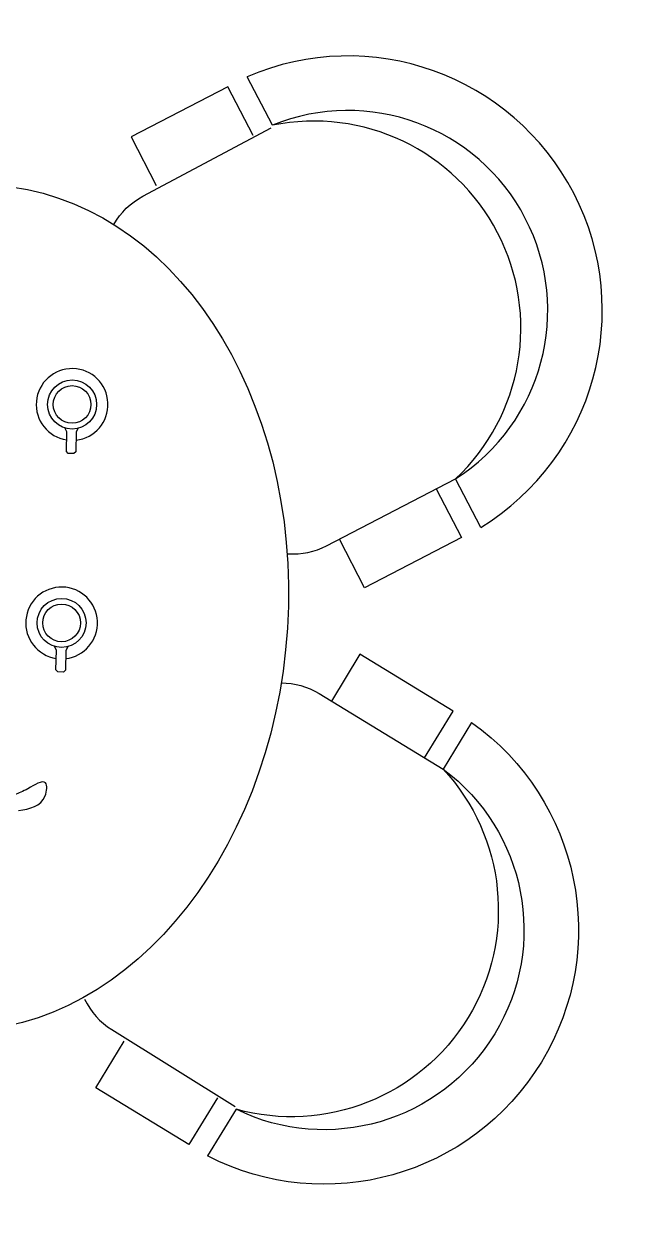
# Model space of a CAD drawing. Header units: millimetres. Extents: x 10088 to 21623, y -4423 to -852.
# Drawn here: x 11686.7 to 11760.8, y -4034.7 to -3890.2 of the extents above; entities that cross this region are included whole.
import ezdxf

# ---------------------------------------------------------------- set-up
doc = ezdxf.new("R2010")
doc.units = ezdxf.units.MM
doc.layers.add('TEFRIS', color=11, linetype='Continuous')

# ---------------------------------------------------------------- blocks, each defined once
blk = doc.blocks.new('rgdf')
for p, q in [((11681.52, -3892.19), (11681.33, -3891.8)), ((11681.48, -3894.25), (11681.52, -3892.19)), ((11682.5, -3892.21), (11682.46, -3894.27)), ((11682.71, -3891.82), (11682.5, -3892.21)), ((11681.67, -3894.45), (11681.48, -3894.25)), ((11682.26, -3894.47), (11681.67, -3894.45)), ((11682.46, -3894.27), (11682.26, -3894.47)), ((11680.43, -3914.9), (11680.24, -3914.51)), ((11681.61, -3914.54), (11681.41, -3914.92)), ((11680.39, -3916.96), (11680.43, -3914.9)), ((11681.41, -3914.92), (11681.37, -3916.98)), ((11680.58, -3917.16), (11680.39, -3916.96)), ((11681.37, -3916.98), (11681.17, -3917.18)), ((11681.17, -3917.18), (11680.58, -3917.16))]:
    blk.add_line(p, q)
for centre, radius in [((11682.07, -3889.36), 2.55), ((11682.07, -3889.36), 1.96), ((11680.98, -3912.07), 2.55), ((11680.98, -3912.07), 1.96)]:
    blk.add_circle(centre, radius)
for centre in [(11682.07, -3889.36), (11680.98, -3912.07)]:
    blk.add_arc(centre, 3.73, 276.395, 261.2737)
blk.add_ellipse((11671.29, -3910.53), major_axis=(-2.75, -43.94), ratio=0.754838)
blk.add_spline([(11676.5, -3931.58), (11679.27, -3930.05), (11679.29, -3928.69), (11677.47, -3929.3), (11676.09, -3929.94)], degree=3)
blk = doc.blocks.new('wqerty')
at = {"layer": 'TEFRIS'}
for p, q in [((11718.41, -3482.96), (11715.54, -3476.99)), ((11742.11, -3532.39), (11739.25, -3526.42))]:
    blk.add_line(p, q, dxfattribs=at)
for points in [[(11716.03, -3484.1), (11713.16, -3478.13), (11701.26, -3483.84), (11704.12, -3489.81)], [(11736.87, -3527.56), (11739.73, -3533.53), (11727.83, -3539.24), (11724.97, -3533.27)]]:
    blk.add_lwpolyline(points, dxfattribs=at)
for points in [[(11698.84, -3494.37, -0.142651), (11702.47, -3491.05), (11718.25, -3483.26)], [(11739.25, -3526.42, 0.755929), (11718.41, -3482.96, 0.755929)], [(11718.71, -3534.85, 0.137245), (11723.38, -3534.03), (11739.25, -3526.42)]]:
    blk.add_lwpolyline(points, format="xyb", dxfattribs=at)
for radius, start, end in [(30.8, 299.7173, 111.5252), (24.2, 300.8371, 110.4053)]:
    blk.add_arc((11726.84, -3505.64), radius, start, end, dxfattribs=at)

msp = doc.modelspace()

# ---------------------------------------------------------------- block references
at = {"xscale": 1.1643588, "yscale": 1.1643588, "zscale": 1.1643588}
msp.add_blockref('rgdf', (-1909.53, 592.3), dxfattribs=at)
at = {"rotation": 1.77923012947829}
msp.add_blockref('wqerty', (-104.06, -785.08), dxfattribs=at)
at = {"xscale": -1, "rotation": 174.2694722716974}
msp.add_blockref('wqerty', (-295.18, -6317.08), dxfattribs=at)

doc.saveas('drawing.dxf')
